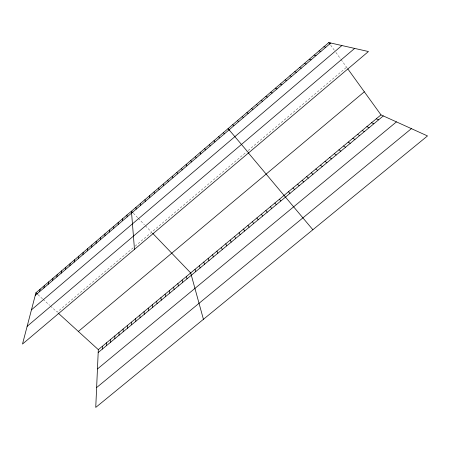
<?xml version="1.0" encoding="UTF-8"?>
<svg xmlns="http://www.w3.org/2000/svg" width="450" height="450" viewBox="0 0 450 450"><rect width="100%" height="100%" fill="white"/><g stroke="black" fill="none" stroke-linecap="round" stroke-linejoin="round"><path stroke-width="0.34" stroke-dasharray="2.25 1.69" d="M133.183 247.809L57.15 312.142L50.141 305.764M135.118 246.172L246.594 151.847M248.147 150.536L346.601 67.23M37.963 294.666L42.553 298.851M43.065 299.317L49.641 305.303M133.386 213.221L137.751 217.772M138.234 218.273L144.478 224.781M145.434 225.776L151.616 232.211M330.688 45.18L334.429 50.366M335.919 52.431L340.734 59.102M341.106 59.614L347.349 68.271"/><path stroke-width="0.67" d="M113.771 228.302L113.771 226.282M110.672 342.174L110.694 339.351M109.339 232.088L109.378 230.04M106.498 345.634L106.56 342.782M102.341 349.082L102.437 346.213M104.912 235.868L104.991 233.786M380.993 114.885L98.314 349.633L95.749 407.424L427.5 135.934L380.993 114.885L347.726 68.788M100.496 239.636L100.614 237.527M96.086 243.399L96.244 241.262M91.688 247.157L91.879 244.991M87.294 250.909L87.525 248.709M82.913 254.649L83.183 252.422M78.536 258.384L78.84 256.129M74.171 262.114L74.514 259.824M69.812 265.838L70.194 263.52M65.464 269.55L65.88 267.204M61.121 273.257L61.571 270.877M56.79 276.958L57.279 274.551M52.464 280.648L52.988 278.213M48.15 284.338L48.707 281.869M43.841 288.017L44.438 285.519M39.538 291.69L40.168 289.164M35.916 292.804L22.5 344.048L368.449 51.531L328.809 42.576L35.916 292.804L37.451 294.199M35.246 295.352L330.761 43.02M31.449 309.853L341.899 45.534M27.141 326.323L354.645 48.409M78.356 331.453L364.337 91.8M98.184 352.53L383.304 115.931M97.459 368.961L396.444 121.877M96.632 387.54L411.396 128.644M323.916 46.761L325.822 47.239M319.027 50.929L320.889 51.446M314.156 55.097L315.968 55.648M309.291 59.254L311.057 59.839M304.436 63.399L306.157 64.024M299.593 67.539L301.269 68.203M294.756 71.668L296.387 72.371M289.929 75.791L291.516 76.528M376.284 118.794L378.551 119.874M371.582 122.698L373.809 123.812M285.114 79.903L286.656 80.679M366.891 126.596L369.073 127.738M280.311 84.009L281.807 84.819M362.211 130.483L364.348 131.659M357.536 134.364L359.634 135.574M275.512 88.11L276.964 88.954M352.873 138.24L354.926 139.483M270.726 92.199L272.132 93.077M348.216 142.104L350.229 143.381M343.569 145.963L345.538 147.268M265.95 96.278L267.311 97.194M338.929 149.816L340.858 151.155M261.18 100.35L262.502 101.306M334.299 153.664L336.189 155.031M329.681 157.5L331.526 158.901M256.421 104.417L257.698 105.407M325.069 161.331L326.874 162.759M320.468 165.15L322.228 166.612M251.674 108.472L252.906 109.496M315.872 168.964L317.593 170.46M246.932 112.522L248.124 113.58M311.287 172.772L312.969 174.296M58.174 313.071L98.314 349.633M306.709 176.574L308.351 178.132M242.207 116.567L243.349 117.658M302.141 180.366L303.744 181.952M237.482 120.6L238.584 121.725M297.579 184.157L299.143 185.771M132.896 212.715L131.439 211.191L134.488 249.356M152.584 233.224L190.688 272.919L203.428 319.303M293.029 187.931L294.553 189.579M232.774 124.622L233.831 125.786M288.489 191.706L289.969 193.382M248.597 152.871L228.071 128.638L229.275 130.084M312.863 229.742L248.316 152.848M279.433 199.226L280.834 200.964M223.38 132.649L224.347 133.881M274.916 202.978L276.278 204.744M270.405 206.724L271.727 208.519M218.694 136.648L219.623 137.914M328.809 42.576L329.934 44.139M265.905 210.459L267.188 212.287M214.02 140.642L214.909 141.941M261.416 214.189L262.659 216.045M256.933 217.912L258.137 219.797M209.357 144.63L210.201 145.963M252.461 221.625L253.626 223.543M204.699 148.607L205.504 149.974M247.995 225.338L249.12 227.284M243.534 229.039L244.626 231.013M200.053 152.572L200.812 153.979M239.085 232.729L240.137 234.737M195.418 156.538L196.132 157.972M234.647 236.419L235.659 238.455M230.214 240.097L231.188 242.162M190.789 160.493L191.464 161.961M225.787 243.776L226.727 245.869M221.372 247.444L222.272 249.564M186.171 164.436L186.806 165.938M216.962 251.1L217.822 253.249M181.558 168.373L182.154 169.909M212.563 254.756L213.39 256.933M208.176 258.401L208.958 260.606M176.957 172.305L177.514 173.874M203.788 262.041L204.536 264.279M172.367 176.231L172.879 177.829M199.417 265.674L200.126 267.936M195.047 269.303L195.722 271.592M167.782 180.146L168.255 181.778M163.209 184.05L163.643 185.721M186.412 276.474L187.009 278.82M182.138 280.024L182.706 282.398M158.642 187.954L159.036 189.653M177.874 283.562L178.403 285.964M173.621 287.094L174.111 289.524M154.086 191.846L154.44 193.579M169.369 290.627L169.83 293.079M149.541 195.727L149.85 197.494M165.133 294.148L165.555 296.629M160.898 297.664L161.286 300.167M145.001 199.609L145.271 201.403M156.673 301.168L157.028 303.705M140.473 203.479L140.704 205.307M152.454 304.673L152.775 307.232M148.247 308.166L148.528 310.759M135.951 207.338L136.142 209.199M144.045 311.659L144.292 314.274M139.849 315.141L140.062 317.784M135.664 318.617L135.838 321.283M127.013 214.976L127.125 216.9M131.484 322.088L131.625 324.782M127.311 325.553L127.418 328.275M122.591 218.756L122.664 220.708M123.148 329.012L123.221 331.757M118.176 222.525L118.215 224.511M118.991 332.466L119.031 335.233M114.84 335.908L114.846 338.704"/></g></svg>
